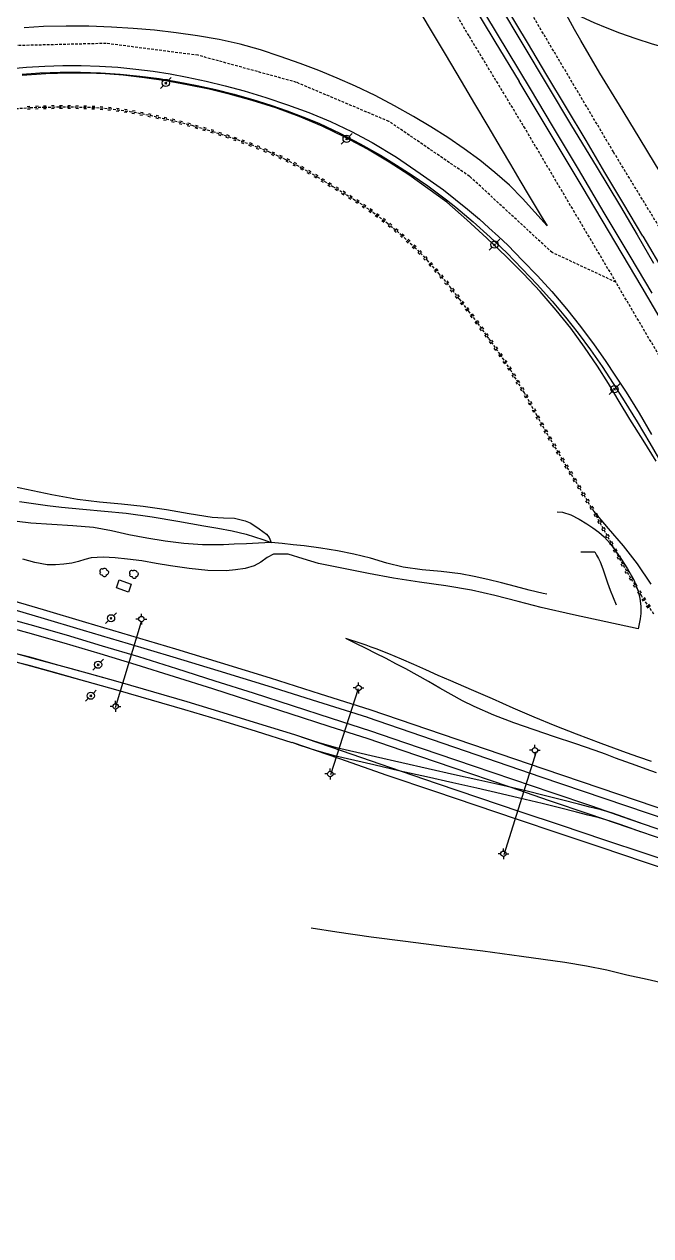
# Model space of a CAD drawing. Header units: millimetres. Extents: x 132999 to 134001, y 129000 to 130000.
# Drawn here: x 133420.5 to 133536.6, y 129217.4 to 129441.9 of the extents above; entities that cross this region are included whole.
import ezdxf

# ---------------------------------------------------------------- set-up
doc = ezdxf.new("R2010")
doc.units = ezdxf.units.MM
doc.linetypes.add('DASHED', pattern=[0.75, 0.5, -0.25])
doc.layers.get('0').update_dxf_attribs({"linetype": 'CONTINUOUS'})
for name, color, linetype in [('W0001', 6, 'DASHED'), ('W0008', 7, 'CONTINUOUS'), ('W0010', 4, 'CONTINUOUS'), ('W0104', 1, 'CONTINUOUS'), ('W0211', 2, 'CONTINUOUS'), ('W0214', 2, 'CONTINUOUS'), ('W0220', 5, 'DASHED'), ('W0300', 7, 'CONTINUOUS'), ('W0330', 7, 'CONTINUOUS'), ('W0473', 7, 'CONTINUOUS'), ('W0610', 7, 'CONTINUOUS'), ('W0611', 7, 'CONTINUOUS'), ('W0700', 7, 'CONTINUOUS')]:
    doc.layers.add(name, color=color, linetype=linetype)

# ---------------------------------------------------------------- blocks, each defined once
blk = doc.blocks.new('T610')
for p, q in [((-0.500001, 0), (-1.000002, 0)), ((0, 0.500001), (0, 1.000002)), ((0.500001, 0), (1.000002, 0)), ((0, -0.500001), (0, -1.000002))]:
    blk.add_line(p, q)
blk.add_ellipse((0, 0), major_axis=(-0.353554, 0.353554), ratio=1, start_param=3.926990817, end_param=10.2101761242)
blk = doc.blocks.new('T473')
for p, q in [((-0.166667, 0.166667), (0.166667, -0.166667)), ((-0.166667, -0.166667), (0.166667, 0.166667)), ((0.500001, 0.500001), (1.000002, 1.000002)), ((-1.000002, -1.000002), (-0.500001, -0.500001))]:
    blk.add_line(p, q)
blk.add_ellipse((0, 0), major_axis=(0.471405, 0.471405), ratio=1, start_param=5.4977871438, end_param=11.780972451)
blk = doc.blocks.new('T300')
for p, q in [((-0.8, 0.51), (-0.86, 0.34)), ((-0.86, 0.34), (-0.86, 0.17)), ((-0.86, 0.17), (-0.74, 0.06)), ((-0.69, 0.63), (-0.8, 0.51)), ((-0.8, -0.06), (-0.74, 0.06)), ((-0.74, 0.06), (-0.69, 0.11)), ((-0.57, 0.69), (-0.69, 0.63)), ((-0.46, 0.69), (-0.57, 0.69)), ((-0.29, 0.63), (-0.46, 0.69)), ((-0.29, 0.63), (-0.17, 0.74)), ((-0.23, 0.57), (-0.29, 0.63)), ((-0.17, 0.74), (-0.06, 0.8)), ((-0.06, 0.8), (0.06, 0.8)), ((0.06, 0.8), (0.23, 0.74)), ((0.23, 0.74), (0.34, 0.63)), ((0.34, 0.63), (0.4, 0.51)), ((0.46, 0.46), (0.34, 0.46)), ((0.4, 0.51), (0.4, 0.46)), ((0.57, 0.4), (0.46, 0.46)), ((0.57, 0.4), (0.69, 0.29)), ((0.69, 0.29), (0.74, 0.17)), ((0.74, 0.06), (0.69, -0.17)), ((0.74, 0.17), (0.74, 0.06)), ((-0.8, -0.17), (-0.8, -0.06)), ((-0.8, -0.23), (-0.8, -0.17)), ((-0.74, -0.34), (-0.8, -0.23)), ((-0.69, -0.4), (-0.74, -0.34)), ((-0.51, -0.46), (-0.69, -0.4)), ((-0.4, -0.46), (-0.51, -0.46)), ((-0.4, -0.46), (-0.34, -0.46)), ((-0.34, -0.46), (-0.34, -0.4)), ((-0.34, -0.51), (-0.34, -0.46)), ((-0.29, -0.63), (-0.34, -0.51)), ((-0.17, -0.74), (-0.29, -0.63)), ((-0.06, -0.8), (-0.17, -0.74)), ((0.06, -0.8), (-0.06, -0.8)), ((0.17, -0.74), (0.06, -0.8)), ((0.23, -0.69), (0.17, -0.74)), ((0.29, -0.46), (0.23, -0.46)), ((0.29, -0.63), (0.23, -0.69)), ((0.46, -0.4), (0.29, -0.46)), ((0.34, -0.51), (0.29, -0.63)), ((0.34, -0.51), (0.34, -0.46)), ((0.57, -0.34), (0.46, -0.4)), ((0.63, -0.29), (0.57, -0.34)), ((0.69, -0.17), (0.63, -0.29))]:
    blk.add_line(p, q)
blk = doc.blocks.new('t220o')
at = {"color": 0, "linetype": 'Continuous'}
for p, q in [((-0.25, 0.25), (0.25, 0.25)), ((-0.25, -0.25), (0.25, -0.25))]:
    blk.add_line(p, q, dxfattribs=at)

msp = doc.modelspace()

# ---------------------------------------------------------------- linework, layer by layer
at = {"layer": 'W0001'}
for points in [[(133428.09, 129565.29), (133436.73, 129551.33), (133447.44, 129533.05), (133457.73, 129515.56), (133467.49, 129499.26), (133478.24, 129481.24), (133490.1, 129461.6), (133502.94, 129439.71), (133513.06, 129423.01), (133522.25, 129407.46), (133530.15, 129394.14)], [(133567.16, 129355.82), (133564.51, 129360.26), (133551.78, 129381.65), (133538.97, 129403.09), (133529.72, 129418.27), (133519.78, 129435.04), (133511.08, 129449.69), (133503.07, 129462.52), (133492.81, 129480.22)], [(133530.15, 129394.14), (133518.34, 129399.64), (133503.04, 129413.76), (133488.11, 129423.92), (133470.93, 129431.18), (133452.7, 129436.19), (133435.68, 129438.39), (133416.85, 129437.93)], [(133630.43, 129176), (133626.04, 129192.45), (133618.62, 129216.12), (133610.27, 129239.5), (133600.64, 129262.54), (133590.59, 129285.39), (133580.16, 129307.74), (133567.96, 129329.84), (133555.54, 129351.3), (133542.78, 129372.76), (133530.15, 129394.14)]]:
    msp.add_lwpolyline(points, dxfattribs=at)
at = {"layer": 'W0008'}
for points in [[(133419.89, 129586.75), (133423.75, 129580.21), (133427.94, 129573.06), (133432.13, 129565.91), (133436.32, 129558.77), (133439.92, 129552.69), (133443.52, 129546.62), (133447.12, 129540.55), (133451.77, 129532.67), (133456.42, 129524.79), (133461.07, 129516.91), (133464.86, 129510.52), (133468.66, 129504.13), (133472.46, 129497.74), (133476.11, 129491.58), (133479.77, 129485.43), (133483.43, 129479.28), (133488.52, 129470.74), (133493.63, 129462.21), (133498.74, 129453.68), (133503.22, 129446.22), (133507.72, 129438.77), (133512.21, 129431.33)], [(133492.58, 129446.34), (133495.55, 129441.36), (133498.51, 129436.37), (133501.47, 129431.38), (133503.96, 129427.21), (133506.44, 129423.04), (133508.92, 129418.86), (133510.64, 129415.93), (133512.35, 129413), (133514.08, 129410.08), (133515.18, 129408.24), (133516.29, 129406.4), (133517.4, 129404.56), (133515.11, 129407.12), (133512.82, 129409.68), (133510.42, 129412.12), (133507.74, 129414.49), (133504.94, 129416.74), (133502.06, 129418.87), (133499, 129420.97), (133495.84, 129422.95), (133492.64, 129424.84), (133489.11, 129426.83), (133485.52, 129428.72), (133481.88, 129430.48), (133478.5, 129431.98), (133475.07, 129433.37), (133471.61, 129434.67), (133467.95, 129435.98), (133464.27, 129437.19), (133460.54, 129438.24), (133456.61, 129439.1), (133452.63, 129439.79), (133448.63, 129440.35), (133444.65, 129440.82), (133440.65, 129441.18), (133436.65, 129441.42), (133432.46, 129441.58), (133428.26, 129441.62), (133424.07, 129441.5), (133420.45, 129441.27)], [(133535.14, 129402.68), (133531.64, 129408.59), (133528.14, 129414.49), (133524.64, 129420.39), (133521.02, 129426.45), (133517.38, 129432.5), (133513.75, 129438.55), (133509.61, 129445.43)], [(133543.66, 129405.91), (133540.59, 129410.93), (133537.53, 129415.95), (133534.48, 129420.97), (133530.84, 129426.94), (133527.21, 129432.91), (133523.68, 129438.93), (133522.52, 129440.98), (133521.38, 129443.03), (133520.23, 129445.08), (133521.41, 129444.49), (133522.59, 129443.9), (133523.77, 129443.33), (133526.1, 129442.28), (133528.46, 129441.28), (133530.85, 129440.35), (133533.85, 129439.28), (133536.9, 129438.32), (133539.97, 129437.47), (133541.96, 129437), (133543.96, 129436.58), (133545.96, 129436.15)], [(133417.42, 129433.66), (133420.9, 129433.99), (133424.28, 129434.19), (133427.66, 129434.3), (133431.05, 129434.3), (133434.43, 129434.19), (133437.82, 129433.98), (133441.19, 129433.65), (133444.36, 129433.24), (133447.53, 129432.74), (133450.68, 129432.16), (133454.22, 129431.39), (133457.73, 129430.51), (133461.25, 129429.63), (133465.27, 129428.34), (133469.29, 129427.04), (133473.25, 129425.6), (133477.23, 129423.91), (133481.15, 129422.06), (133484.98, 129420.05), (133489.48, 129417.29), (133493.85, 129414.28), (133498.22, 129411.27), (133500.45, 129409.46), (133502.67, 129407.65), (133504.87, 129405.8), (133506.63, 129404.22), (133508.38, 129402.61), (133510.12, 129401.01)], [(133538.19, 129387.8), (133535.03, 129393.13), (133531.32, 129399.38), (133527.61, 129405.62), (133523.89, 129411.86), (133520.01, 129418.35), (133516.11, 129424.84), (133512.21, 129431.33)], [(133535.14, 129402.68), (133539.32, 129395.62)], [(133510.12, 129401.01), (133512.86, 129398.18), (133515.6, 129395.35), (133518.26, 129392.44), (133520.98, 129389.22), (133523.61, 129385.91), (133526.14, 129382.52), (133528.17, 129379.64), (133530.12, 129376.71), (133532.04, 129373.76), (133534.45, 129369.87), (133536.79, 129365.93)]]:
    msp.add_lwpolyline(points, dxfattribs=at)
at = {"layer": 'W0010'}
for points in [[(133518.43, 129423.13), (133514.31, 129429.99), (133510.19, 129436.84), (133506.07, 129443.69), (133501.06, 129452), (133496.05, 129460.3), (133491.05, 129468.61), (133485.9, 129477.2), (133480.77, 129485.79), (133475.64, 129494.4), (133471.41, 129501.51), (133467.18, 129508.63), (133462.95, 129515.74), (133458.48, 129523.23), (133454.02, 129530.71), (133449.56, 129538.2), (133445.35, 129545.38), (133441.15, 129552.55), (133436.93, 129559.72), (133432.87, 129566.56), (133428.8, 129573.39), (133424.75, 129580.24), (133420.03, 129588.33)], [(133508.38, 129445.71), (133512.89, 129438.17), (133517.42, 129430.64), (133521.95, 129423.14), (133526.5, 129415.64), (133531.04, 129408.15)], [(133420.09, 129432.67), (133423.39, 129432.92), (133427.14, 129433.06), (133430.9, 129433.06), (133434.65, 129432.94), (133438.28, 129432.7), (133441.91, 129432.33), (133445.52, 129431.86), (133449.03, 129431.29), (133452.53, 129430.61), (133456, 129429.83), (133459.43, 129428.96), (133462.84, 129427.99), (133466.22, 129426.92), (133469.2, 129425.9), (133472.15, 129424.8), (133475.07, 129423.6), (133478.96, 129421.79), (133482.77, 129419.8), (133486.51, 129417.67), (133489.49, 129415.86), (133492.42, 129413.97), (133495.29, 129411.99), (133497.05, 129410.71), (133498.79, 129409.4), (133500.51, 129408.06), (133503.72, 129405.32), (133506.84, 129402.46), (133509.96, 129399.59)], [(133536.88, 129392.08), (133532.8, 129398.95), (133528.01, 129407.01), (133523.22, 129415.07), (133518.43, 129423.13)], [(133531.04, 129408.15), (133534.1, 129402.91), (133537.15, 129397.68)], [(133509.96, 129399.59), (133512.8, 129396.63), (133515.64, 129393.67), (133518.38, 129390.63), (133520.82, 129387.69), (133523.18, 129384.67), (133525.45, 129381.59), (133527.6, 129378.5), (133529.67, 129375.35), (133531.69, 129372.17), (133534.1, 129368.27), (133536.44, 129364.33), (133538.77, 129360.38)]]:
    msp.add_lwpolyline(points, dxfattribs=at)
at = {"layer": 'W0104'}
msp.add_lwpolyline([(133437.56, 129337.48), (133438.08, 129338.96), (133440.31, 129338.17), (133439.79, 129336.69)], close=True, dxfattribs=at)
at = {"layer": 'W0211'}
for points in [[(133498.8, 129409), (133495.28, 129411.51), (133491.76, 129414.03), (133488.15, 129416.41), (133484.1, 129418.8), (133479.94, 129421.04), (133475.7, 129423.07), (133471.45, 129424.85), (133467.11, 129426.44), (133462.72, 129427.84), (133458.75, 129428.94), (133454.74, 129429.89), (133450.7, 129430.72), (133446.76, 129431.44), (133442.79, 129432.04), (133438.81, 129432.5), (133435.5, 129432.74), (133432.19, 129432.88), (133428.87, 129432.91), (133424.5, 129432.76), (133420.12, 129432.43)], [(133537.63, 129360.99), (133535.19, 129364.87), (133532.77, 129368.76), (133530.78, 129372.05), (133528.81, 129375.34), (133526.75, 129378.58), (133524.32, 129382.13), (133521.78, 129385.61), (133519.12, 129388.98), (133516.14, 129392.4), (133513.02, 129395.69), (133509.82, 129398.91), (133506.21, 129402.33), (133502.5, 129405.67), (133498.8, 129409)], [(133419.63, 129353.53), (133422.21, 129353.13), (133424.79, 129352.78), (133427.37, 129352.45), (133431.37, 129352.06), (133435.38, 129351.73), (133439.38, 129351.33), (133444.19, 129350.64), (133448.98, 129349.84), (133453.77, 129348.97), (133456.39, 129348.53), (133459.02, 129348.07), (133461.6, 129347.47), (133463.15, 129346.98), (133464.69, 129346.43), (133466.23, 129345.88), (133463.94, 129345.77), (133461.66, 129345.66), (133459.37, 129345.57), (133457.43, 129345.5), (133455.5, 129345.44), (133453.56, 129345.45), (133450.09, 129345.69), (133446.63, 129346.14), (133443.19, 129346.69), (133439.9, 129347.33), (133436.63, 129348.06), (133433.34, 129348.66), (133429.47, 129349.02), (133425.58, 129349.22), (133421.7, 129349.51), (133419.15, 129349.77)], [(133517.34, 129336.3), (133516.66, 129336.44), (133514.09, 129337.07), (133511.53, 129337.76), (133508.96, 129338.42), (133506.42, 129339.03), (133503.88, 129339.6), (133501.33, 129340.11), (133497.8, 129340.55), (133494.25, 129340.85), (133490.73, 129341.33), (133487.67, 129342.08), (133484.65, 129342.97), (133481.6, 129343.75), (133478.54, 129344.35), (133475.46, 129344.86), (133472.37, 129345.28), (133470.33, 129345.5), (133468.28, 129345.69), (133466.23, 129345.88)], [(133523.66, 129344.18), (133526.23, 129344.19), (133526.58, 129343.57), (133526.94, 129342.94), (133527.27, 129342.3), (133527.77, 129341.04), (133528.17, 129339.74), (133528.59, 129338.44), (133529.12, 129337.07), (133529.67, 129335.7), (133530.23, 129334.34)], [(133536.76, 129305.29), (133534.42, 129306.1), (133532.1, 129306.93), (133529.77, 129307.77), (133527.45, 129308.63), (133525.14, 129309.5), (133522.84, 129310.38), (133518.92, 129311.94), (133515.02, 129313.56), (133511.15, 129315.22), (133507.28, 129316.9), (133503.41, 129318.59), (133499.54, 129320.26), (133497.24, 129321.26), (133494.96, 129322.28), (133492.68, 129323.31), (133490.39, 129324.31), (133488.08, 129325.27), (133485.75, 129326.18), (133484.81, 129326.52), (133483.88, 129326.85), (133482.94, 129327.18), (133482, 129327.5), (133481.05, 129327.81), (133480.11, 129328.12)]]:
    msp.add_lwpolyline(points, dxfattribs=at)
at = {"layer": 'W0214'}
for points in [[(133416.22, 129356.79), (133420.92, 129355.8), (133425.63, 129354.79), (133430.36, 129353.94), (133434.42, 129353.46), (133438.49, 129353.09), (133442.56, 129352.65), (133446.83, 129351.99), (133451.08, 129351.25), (133455.35, 129350.61), (133457.42, 129350.49), (133459.48, 129350.39), (133461.43, 129349.94), (133462.34, 129349.52), (133463.22, 129349.02), (133464.05, 129348.46), (133464.74, 129347.97), (133465.4, 129347.44), (133465.9, 129346.8), (133466.02, 129346.51), (133466.13, 129346.2), (133466.23, 129345.88)], [(133519.3, 129351.57), (133520.24, 129351.53), (133521.81, 129351.05), (133523.33, 129350.24), (133524.78, 129349.34), (133525.9, 129348.61), (133526.99, 129347.81), (133528, 129346.94), (133529.12, 129345.71), (133530.12, 129344.35), (133531.06, 129342.96), (133532.33, 129341.01), (133533.48, 129338.99), (133534.29, 129336.86), (133534.59, 129335.5), (133534.76, 129334.11), (133534.77, 129332.72), (133534.65, 129331.78), (133534.46, 129330.85), (133534.27, 129329.92), (133528.28, 129331.21), (133522.3, 129332.49), (133516.33, 129333.85), (133512.03, 129334.94), (133507.74, 129336.06), (133503.42, 129337.06), (133498.62, 129337.89), (133493.78, 129338.57), (133488.96, 129339.31), (133484.31, 129340.17), (133479.68, 129341.08), (133475.05, 129342.02), (133472.21, 129342.88), (133469.38, 129343.76), (133466.7, 129343.72), (133465.5, 129343.1), (133464.33, 129342.26), (133463.1, 129341.56), (133461.43, 129341.08), (133459.67, 129340.83), (133457.92, 129340.68), (133454.49, 129340.69), (133451.05, 129341.09), (133447.62, 129341.57), (133444.95, 129341.99), (133442.29, 129342.48), (133439.61, 129342.83), (133437.36, 129343.05), (133435.11, 129343.18), (133432.89, 129343.03), (133431.7, 129342.74), (133430.52, 129342.38), (133429.32, 129342.08), (133427.8, 129341.87), (133426.27, 129341.77), (133424.75, 129341.79), (133422.47, 129342.17), (133420.21, 129342.83)], [(133536.7, 129338.16), (133534.18, 129341.95), (133531.56, 129345.26), (133528.82, 129348.48), (133526.07, 129351.69)], [(133537.67, 129303.23), (133535.79, 129303.91), (133533.9, 129304.59), (133532.01, 129305.28), (133530.12, 129305.96), (133528.23, 129306.65), (133526.34, 129307.33), (133522.58, 129308.65), (133518.78, 129309.9), (133514.99, 129311.16), (133511.22, 129312.47), (133507.51, 129313.91), (133503.88, 129315.51), (133501.73, 129316.59), (133499.62, 129317.74), (133497.53, 129318.93), (133495.44, 129320.13), (133493.35, 129321.32), (133491.23, 129322.47), (133489.39, 129323.43), (133487.55, 129324.38), (133485.69, 129325.32), (133483.84, 129326.25), (133481.98, 129327.17), (133480.11, 129328.08)]]:
    msp.add_lwpolyline(points, dxfattribs=at)
at = {"layer": 'W0220'}
for points in [[(133418.91, 129426.31), (133421.55, 129426.51), (133424.2, 129426.59), (133426.86, 129426.62), (133429.99, 129426.62), (133433.13, 129426.54), (133436.25, 129426.32), (133440.06, 129425.8), (133443.85, 129425.07), (133447.61, 129424.21), (133451.54, 129423.22), (133455.44, 129422.08), (133459.28, 129420.81), (133462.55, 129419.63), (133465.78, 129418.34), (133468.93, 129416.91), (133471.9, 129415.35), (133474.81, 129413.65), (133477.68, 129411.9), (133480.2, 129410.37), (133482.7, 129408.8), (133485.13, 129407.13), (133487.81, 129405.09), (133490.39, 129402.92), (133492.86, 129400.64), (133495.12, 129398.26), (133497.27, 129395.76), (133499.42, 129393.27)], [(133537.21, 129332.62), (133534.88, 129336.08), (133531.8, 129341.2), (133528.94, 129346.45), (133526.07, 129351.69), (133523.36, 129356.15), (133520.66, 129360.61), (133517.99, 129365.09), (133515.58, 129369.35), (133513.2, 129373.62), (133510.68, 129377.81), (133508.69, 129380.79), (133506.62, 129383.72), (133504.51, 129386.61), (133502.83, 129388.85), (133501.13, 129391.06), (133499.42, 129393.27)]]:
    msp.add_lwpolyline(points, dxfattribs=at)
at = {"layer": 'W0330'}
msp.add_lwpolyline([(133473.68, 129274.47), (133478.46, 129273.74), (133484.82, 129272.85), (133491.19, 129271.99), (133498.35, 129271.08), (133505.51, 129270.21), (133512.67, 129269.27), (133516.68, 129268.71), (133520.7, 129268.14), (133524.69, 129267.47), (133528.46, 129266.69), (133532.21, 129265.81), (133535.96, 129264.95), (133539.98, 129264.08)], dxfattribs=at)
at = {"layer": 'W0611'}
for points in [[(133442.19, 129331.17), (133437.32, 129315.28)], [(133477.3, 129302.9), (133482.46, 129318.82)], [(133509.46, 129288.09), (133515.45, 129307.17)]]:
    msp.add_lwpolyline(points, dxfattribs=at)
at = {"layer": 'W0700'}
for points in [[(133484.62, 129314.9), (133475.38, 129317.82), (133466.14, 129320.74), (133456.89, 129323.6), (133448.56, 129326.12), (133440.22, 129328.61), (133431.88, 129331.07), (133424.06, 129333.4), (133416.24, 129335.72)], [(133484.16, 129313.44), (133474.92, 129316.36), (133465.69, 129319.27), (133456.45, 129322.14), (133448.12, 129324.66), (133439.79, 129327.14), (133431.44, 129329.61), (133423.63, 129331.94), (133415.81, 129334.25)], [(133484.24, 129309.49), (133477, 129311.83), (133469.76, 129314.18), (133462.52, 129316.51), (133455.43, 129318.77), (133448.35, 129321.02), (133441.25, 129323.22), (133434.56, 129325.26), (133427.86, 129327.25), (133421.14, 129329.17), (133415.47, 129330.72)], [(133484.71, 129310.94), (133477.47, 129313.29), (133470.23, 129315.63), (133462.99, 129317.96), (133455.9, 129320.23), (133448.8, 129322.48), (133441.7, 129324.69), (133435, 129326.72), (133428.29, 129328.71), (133421.56, 129330.64), (133415.87, 129332.2)], [(133436.34, 129320.49), (133429.23, 129322.46), (133422.12, 129324.43), (133415.01, 129326.4)], [(133470.64, 129310.26), (133463.99, 129312.31), (133457.35, 129314.36), (133450.7, 129316.37), (133444.52, 129318.17), (133438.32, 129319.94), (133436.34, 129320.49), (133432.12, 129321.67), (133426.95, 129323.13), (133421.77, 129324.57), (133416.56, 129325.88)], [(133435.93, 129319.02), (133428.82, 129320.99), (133421.71, 129322.96), (133414.6, 129324.92)], [(133470.18, 129308.79), (133463.54, 129310.85), (133456.9, 129312.9), (133450.26, 129314.9), (133444.09, 129316.7), (133437.91, 129318.47), (133431.71, 129320.2), (133426.54, 129321.66), (133421.38, 129323.09), (133416.21, 129324.39)], [(133584.59, 129280.96), (133571.11, 129285.41), (133544.38, 129294.56), (133516.84, 129303.89), (133484.62, 129314.9)], [(133584.11, 129279.51), (133570.63, 129283.96), (133543.89, 129293.11), (133516.34, 129302.44), (133484.12, 129313.46)], [(133535.25, 129293.73), (133533.36, 129294.41), (133531.46, 129295.09), (133529.55, 129295.73), (133527.45, 129296.33), (133525.34, 129296.88), (133523.22, 129297.42), (133520.05, 129298.23), (133516.87, 129299.02), (133513.69, 129299.79), (133509.22, 129300.84), (133504.74, 129301.85), (133500.26, 129302.86), (133495.38, 129303.95), (133490.49, 129305.04), (133485.61, 129306.16), (133482.11, 129306.97), (133478.6, 129307.8), (133475.13, 129308.75), (133473.63, 129309.24), (133472.13, 129309.75), (133470.64, 129310.26)], [(133590.02, 129270.09), (133582.36, 129272.63), (133574.69, 129275.18), (133567.02, 129277.73), (133559.21, 129280.35), (133551.39, 129282.97), (133543.58, 129285.59), (133535.76, 129288.2), (133527.93, 129290.82), (133520.1, 129293.44), (133512.43, 129296.01), (133504.77, 129298.59), (133497.1, 129301.18), (133488.28, 129304.19), (133479.46, 129307.22), (133470.64, 129310.26)], [(133587.09, 129275.96), (133580.66, 129278.15), (133574.22, 129280.34), (133567.79, 129282.54), (133560.98, 129284.88), (133554.18, 129287.23), (133553.03, 129287.62), (133547.37, 129289.57), (133540.14, 129292.05), (133535.25, 129293.73), (133532.91, 129294.53), (133525.68, 129297.01), (133518.38, 129299.5), (133511.07, 129301.99), (133503.76, 129304.47), (133497.41, 129306.63), (133491.06, 129308.78), (133484.71, 129310.94)], [(133534.73, 129292.29), (133532.84, 129292.97), (133530.96, 129293.65), (133529.1, 129294.26), (133527.05, 129294.85), (133524.96, 129295.4), (133522.84, 129295.94), (133519.68, 129296.75), (133516.51, 129297.53), (133513.34, 129298.3), (133508.88, 129299.35), (133504.4, 129300.36), (133499.93, 129301.37), (133495.05, 129302.46), (133490.15, 129303.54), (133485.27, 129304.67), (133481.76, 129305.48), (133478.22, 129306.32), (133474.7, 129307.29), (133473.15, 129307.79), (133471.64, 129308.3), (133470.14, 129308.81)], [(133589.54, 129268.64), (133581.87, 129271.18), (133574.2, 129273.73), (133566.54, 129276.28), (133558.72, 129278.9), (133550.91, 129281.51), (133543.1, 129284.13), (133535.27, 129286.75), (133527.44, 129289.37), (133519.62, 129291.99), (133511.95, 129294.56), (133504.28, 129297.14), (133496.61, 129299.73), (133487.78, 129302.74), (133478.96, 129305.78), (133470.14, 129308.81)], [(133586.6, 129274.51), (133580.16, 129276.7), (133573.73, 129278.9), (133567.3, 129281.1), (133560.48, 129283.44), (133553.68, 129285.78), (133546.87, 129288.13), (133539.64, 129290.61), (133532.42, 129293.09), (133525.19, 129295.56), (133517.88, 129298.05), (133510.57, 129300.54), (133503.26, 129303.02), (133496.92, 129305.18), (133490.57, 129307.34), (133484.22, 129309.49)]]:
    msp.add_lwpolyline(points, dxfattribs=at)

# ---------------------------------------------------------------- block references
at = {"layer": 'W0220'}
for p, rotation in [((133421.31, 129426.49), 4.247590847914034), ((133422.8, 129426.55), 1.771024706876239), ((133424.3, 129426.59), 0.5401025865854432), ((133425.8, 129426.61), 0.5401025865854432), ((133430.3, 129426.61), 358.5382239836812), ((133431.8, 129426.57), 358.5382239836812), ((133433.3, 129426.52), 355.967877009872), ((133434.8, 129426.42), 355.967877009872), ((133436.29, 129426.31), 352.2636696357922), ((133437.78, 129426.11), 352.2636696357922), ((133439.27, 129425.91), 352.2636696357922), ((133440.75, 129425.67), 349.0830764648002), ((133442.22, 129425.38), 349.0830764648002), ((133443.69, 129425.1), 349.0830764648002), ((133445.16, 129424.77), 347.2214161817253), ((133446.62, 129424.44), 347.2214161817253), ((133448.08, 129424.1), 345.744312369333), ((133449.53, 129423.73), 345.744312369333), ((133450.99, 129423.36), 345.744312369333), ((133452.43, 129422.96), 343.7849834555363), ((133453.87, 129422.54), 343.7849834555363), ((133455.31, 129422.12), 343.7849834555363), ((133456.74, 129421.65), 341.7081115029422), ((133458.16, 129421.18), 341.7081115029422), ((133459.58, 129420.7), 340.046497140711), ((133460.99, 129420.19), 340.046497140711), ((133462.4, 129419.68), 340.046497140711), ((133463.8, 129419.13), 338.2782019558704), ((133465.19, 129418.57), 338.2782019558704), ((133466.57, 129417.98), 335.644930937162), ((133467.94, 129417.36), 335.644930937162), ((133469.29, 129416.72), 332.2358921461459), ((133470.62, 129416.02), 332.2358921461459), ((133471.95, 129415.32), 329.6908235059157), ((133473.24, 129414.56), 329.6908235059157), ((133474.54, 129413.81), 329.6908235059157), ((133475.82, 129413.03), 328.6826965593874), ((133477.1, 129412.25), 328.6826965593874), ((133478.38, 129411.47), 328.7167164662284), ((133479.67, 129410.7), 328.7167164662284), ((133480.94, 129409.9), 327.827988001816), ((133482.21, 129409.11), 327.827988001816), ((133483.46, 129408.28), 325.5385548786672), ((133484.7, 129407.43), 325.5385548786672), ((133485.9, 129406.54), 322.6431714607631), ((133487.1, 129405.63), 322.6431714607631), ((133488.27, 129404.7), 320.0290735818468), ((133489.42, 129403.73), 320.0290735818468), ((133490.56, 129402.76), 317.2405515763667), ((133491.66, 129401.74), 317.2405515763667), ((133492.77, 129400.72), 317.2405515763667), ((133493.8, 129399.64), 313.4945117744601), ((133494.84, 129398.55), 313.4945117744601), ((133495.83, 129397.43), 310.763605200961), ((133496.81, 129396.3), 310.763605200961), ((133497.79, 129395.16), 310.7636052011792), ((133498.77, 129394.02), 310.7636052011792), ((133499.88, 129392.67), 127.6573625321854), ((133500.8, 129391.48), 127.6573625321854), ((133501.71, 129390.29), 127.6536543642871), ((133502.63, 129389.11), 127.6536543642871), ((133503.54, 129387.91), 126.9519538435085), ((133504.44, 129386.71), 126.9519538435085), ((133505.32, 129385.5), 126.0802563581322), ((133506.21, 129384.29), 126.0802563581322), ((133507.08, 129383.07), 125.1622777970195), ((133507.94, 129381.84), 125.1622777970195), ((133508.8, 129380.61), 123.7299948920885), ((133509.64, 129379.37), 123.7299948920885), ((133510.47, 129378.12), 123.7299948920885), ((133511.26, 129376.84), 121.0703700490642), ((133512.03, 129375.56), 121.0703700490642), ((133512.81, 129374.27), 121.0703700490642), ((133513.56, 129372.98), 119.1217151243852), ((133514.29, 129371.67), 119.1217151243852), ((133515.02, 129370.36), 119.1217151243852), ((133515.75, 129369.05), 119.5051514007222), ((133516.49, 129367.74), 119.5051514007222), ((133517.23, 129366.44), 119.5051514007222), ((133517.97, 129365.13), 119.5051514007222), ((133518.73, 129363.84), 120.8281187199839), ((133519.5, 129362.55), 120.8281187199839), ((133520.27, 129361.26), 120.8281187199839), ((133521.04, 129359.98), 121.2426025831852), ((133521.82, 129358.7), 121.2426025831852), ((133522.6, 129357.41), 121.2426025831852), ((133523.38, 129356.13), 121.2462963856509), ((133524.16, 129354.85), 121.2462963856509), ((133524.93, 129353.57), 121.2462963856509), ((133525.71, 129352.28), 121.2462963856509), ((133526.46, 129350.98), 118.6311087218883), ((133527.18, 129349.67), 118.6311087218883), ((133527.9, 129348.35), 118.6311087218883), ((133528.61, 129347.03), 118.6311087218883), ((133529.33, 129345.72), 118.6181069544338), ((133530.05, 129344.4), 118.6181069544338), ((133530.77, 129343.08), 118.6181069544338), ((133531.49, 129341.77), 118.6181069544338), ((133532.24, 129340.47), 121.0395009948903), ((133533.01, 129339.18), 121.0395009948903), ((133533.79, 129337.9), 121.0395009948903), ((133534.56, 129336.61), 121.0395009948903), ((133535.37, 129335.35), 124.0133822418874), ((133536.21, 129334.11), 124.0133822418874)]:
    msp.add_blockref('t220o', p, dxfattribs=dict(at, rotation=rotation))
for p in [(133427.3, 129426.62), (133428.8, 129426.62)]:
    msp.add_blockref('t220o', p, dxfattribs=at)
at = {"layer": 'W0300', "rotation": 359.9999899820874}
for p in [(133435.36, 129340.33), (133440.88, 129340)]:
    msp.add_blockref('T300', p, dxfattribs=at)
at = {"layer": 'W0473', "rotation": 359.9999899820874}
for p in [(133446.73, 129431.06), (133480.25, 129420.71), (133507.66, 129401.1), (133529.9, 129374.32), (133436.57, 129331.86), (133434.18, 129323.26), (133432.82, 129317.51)]:
    msp.add_blockref('T473', p, dxfattribs=at)
at = {"layer": 'W0610', "rotation": 359.9999899820874}
for p in [(133442.2, 129331.71), (133482.45, 129318.94), (133437.42, 129315.53), (133515.14, 129307.4), (133477.21, 129303), (133509.32, 129288.22)]:
    msp.add_blockref('T610', p, dxfattribs=at)

doc.saveas('drawing.dxf')
